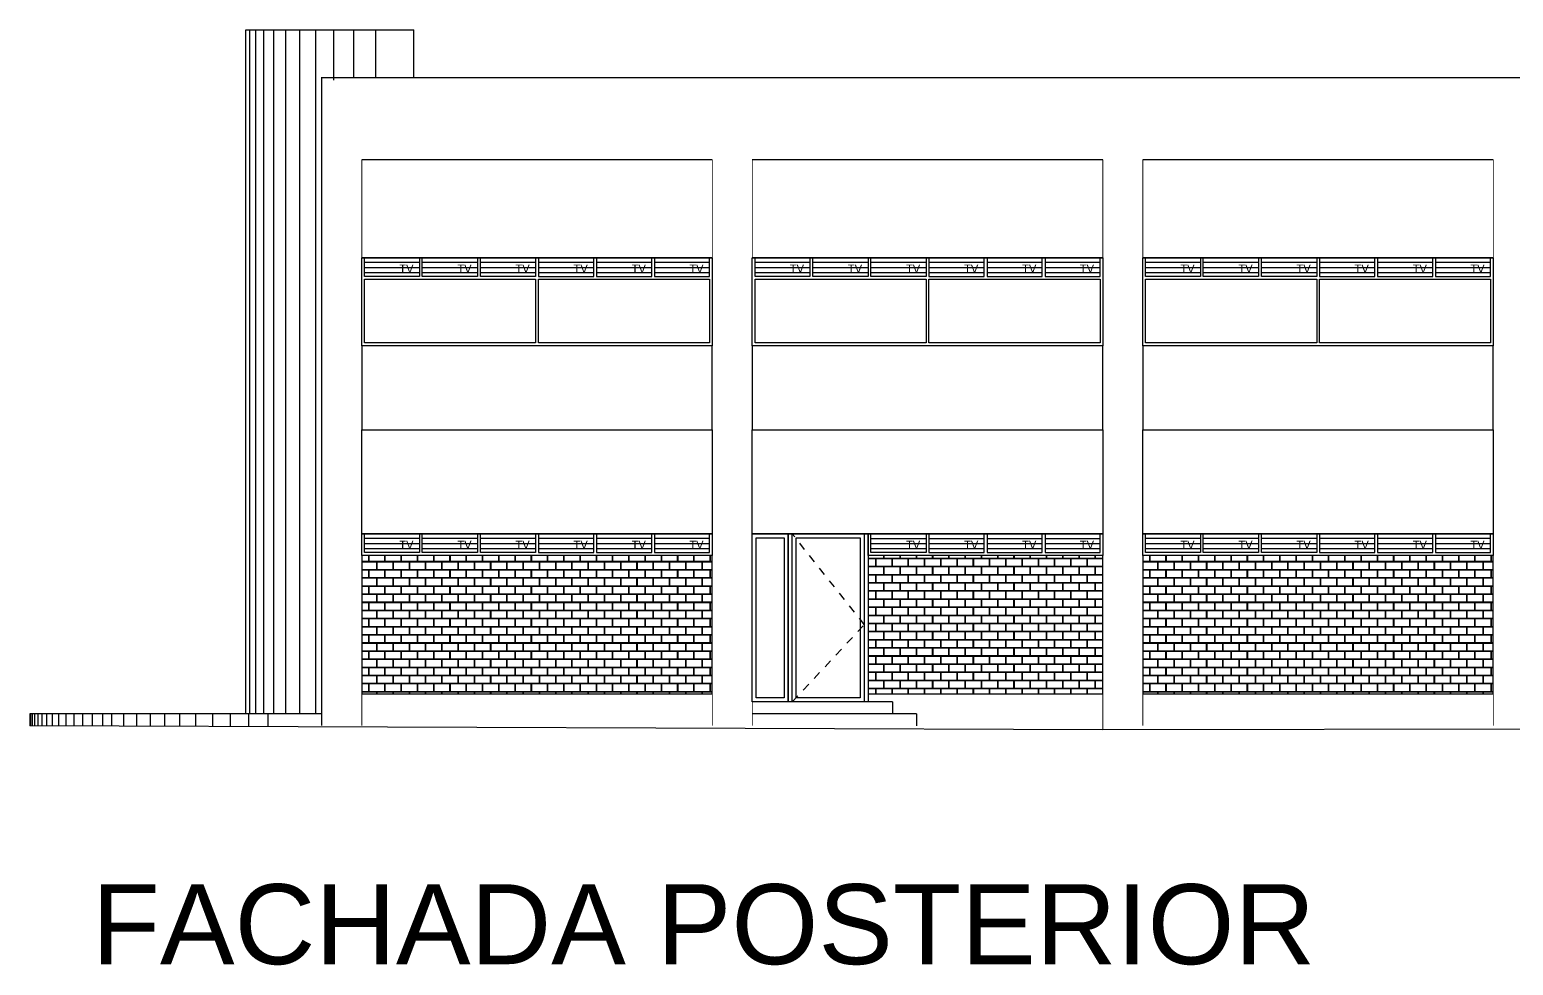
# Model space of a CAD drawing. Header units: millimetres. Extents: x 116 to 181, y 20 to 228.
# Drawn here: x 121.5 to 140.04, y 37.59 to 49.28 of the extents above; entities that cross this region are included whole.
import ezdxf

# ---------------------------------------------------------------- set-up
doc = ezdxf.new("R2010")
doc.units = ezdxf.units.MM
doc.header["$LTSCALE"] = 0.015
doc.header["$MEASUREMENT"] = 0
doc.linetypes.add('DASHED2', pattern=[9.525, 6.35, -3.175])
for name, color, linetype in [('CANCELERIA', 7, 'Continuous'), ('MURO_COMUN', 7, 'Continuous'), ('MURO_TABIQUE_EXT', 7, 'Continuous'), ('PISOS', 7, 'Continuous'), ('TEXTO', 7, 'Continuous')]:
    doc.layers.add(name, color=color, linetype=linetype)
doc.styles.get("Standard").update_dxf_attribs({"font": 'arial.ttf'})
doc.styles.add('style1', font='swiss.ttf')

msp = doc.modelspace()

# ---------------------------------------------------------------- hatches: boundary and pattern name
at = {"layer": 'CANCELERIA', "linetype": 'Continuous'}
h = msp.add_hatch(dxfattribs=at)
h.set_pattern_fill('ANSI31', color=5, scale=0.02, angle=135, style=0)
h.set_pattern_definition([(7e-15, (255.685336, -23.412654), (7e-18, -0.0635), [])])
h.paths.add_polyline_path([(129.9977, 46.1957), (129.9977, 46.4307), (129.3118, 46.4307), (129.3118, 46.1957)])
h.paths.add_polyline_path([(129.2768, 46.1957), (129.2768, 46.4307), (128.586, 46.4307), (128.586, 46.1957)])
h.paths.add_polyline_path([(128.551, 46.1957), (128.551, 46.4307), (127.8602, 46.4307), (127.8602, 46.1957)])
h.paths.add_polyline_path([(127.8252, 46.1957), (127.8252, 46.4307), (127.1343, 46.4307), (127.1343, 46.1957)])
h.paths.add_polyline_path([(127.0993, 46.1957), (127.0993, 46.4307), (126.4085, 46.4307), (126.4085, 46.1957)])
h.paths.add_polyline_path([(125.6877, 46.4307), (125.6877, 46.1957), (126.3735, 46.1957), (126.3735, 46.4307)])
h = msp.add_hatch(dxfattribs=at)
h.set_pattern_fill('ANSI31', color=5, scale=0.02, angle=135, style=0)
h.set_pattern_definition([(7e-15, (260.565336, -23.412654), (7e-18, -0.0635), [])])
h.paths.add_polyline_path([(134.8777, 46.1957), (134.8777, 46.4307), (134.1918, 46.4307), (134.1918, 46.1957)])
h.paths.add_polyline_path([(134.1568, 46.1957), (134.1568, 46.4307), (133.466, 46.4307), (133.466, 46.1957)])
h.paths.add_polyline_path([(133.431, 46.1957), (133.431, 46.4307), (132.7402, 46.4307), (132.7402, 46.1957)])
h.paths.add_polyline_path([(132.7052, 46.1957), (132.7052, 46.4307), (132.0143, 46.4307), (132.0143, 46.1957)])
h.paths.add_polyline_path([(131.9793, 46.1957), (131.9793, 46.4307), (131.2885, 46.4307), (131.2885, 46.1957)])
h.paths.add_polyline_path([(130.5677, 46.4307), (130.5677, 46.1957), (131.2535, 46.1957), (131.2535, 46.4307)])
h = msp.add_hatch(dxfattribs=at)
h.set_pattern_fill('ANSI31', color=5, scale=0.02, angle=135, style=0)
h.set_pattern_definition([(7e-15, (265.445336, -23.412654), (7e-18, -0.0635), [])])
h.paths.add_polyline_path([(139.7577, 46.1957), (139.7577, 46.4307), (139.0718, 46.4307), (139.0718, 46.1957)])
h.paths.add_polyline_path([(139.0368, 46.1957), (139.0368, 46.4307), (138.346, 46.4307), (138.346, 46.1957)])
h.paths.add_polyline_path([(138.311, 46.1957), (138.311, 46.4307), (137.6202, 46.4307), (137.6202, 46.1957)])
h.paths.add_polyline_path([(137.5852, 46.1957), (137.5852, 46.4307), (136.8943, 46.4307), (136.8943, 46.1957)])
h.paths.add_polyline_path([(136.8593, 46.1957), (136.8593, 46.4307), (136.1685, 46.4307), (136.1685, 46.1957)])
h.paths.add_polyline_path([(135.4477, 46.4307), (135.4477, 46.1957), (136.1335, 46.1957), (136.1335, 46.4307)])
h = msp.add_hatch(dxfattribs=at)
h.set_pattern_fill('ANSI31', color=5, scale=0.02, angle=135, style=0)
h.set_pattern_definition([(7e-15, (255.685336, -26.862654), (7e-18, -0.0635), [])])
h.paths.add_polyline_path([(129.9977, 42.7457), (129.9977, 42.9807), (129.3118, 42.9807), (129.3118, 42.7457)])
h.paths.add_polyline_path([(129.2768, 42.7457), (129.2768, 42.9807), (128.586, 42.9807), (128.586, 42.7457)])
h.paths.add_polyline_path([(128.551, 42.7457), (128.551, 42.9807), (127.8602, 42.9807), (127.8602, 42.7457)])
h.paths.add_polyline_path([(127.8252, 42.7457), (127.8252, 42.9807), (127.1343, 42.9807), (127.1343, 42.7457)])
h.paths.add_polyline_path([(127.0993, 42.7457), (127.0993, 42.9807), (126.4085, 42.9807), (126.4085, 42.7457)])
h.paths.add_polyline_path([(125.6877, 42.9807), (125.6877, 42.7457), (126.3735, 42.7457), (126.3735, 42.9807)])
h = msp.add_hatch(dxfattribs=at)
h.set_pattern_fill('ANSI31', color=5, scale=0.02, angle=135, style=0)
h.set_pattern_definition([(7e-15, (265.445336, -26.862654), (7e-18, -0.0635), [])])
h.paths.add_polyline_path([(139.7577, 42.7457), (139.7577, 42.9807), (139.0718, 42.9807), (139.0718, 42.7457)])
h.paths.add_polyline_path([(139.0368, 42.7457), (139.0368, 42.9807), (138.346, 42.9807), (138.346, 42.7457)])
h.paths.add_polyline_path([(138.311, 42.7457), (138.311, 42.9807), (137.6202, 42.9807), (137.6202, 42.7457)])
h.paths.add_polyline_path([(137.5852, 42.7457), (137.5852, 42.9807), (136.8943, 42.9807), (136.8943, 42.7457)])
h.paths.add_polyline_path([(136.8593, 42.7457), (136.8593, 42.9807), (136.1685, 42.9807), (136.1685, 42.7457)])
h.paths.add_polyline_path([(135.4477, 42.9807), (135.4477, 42.7457), (136.1335, 42.7457), (136.1335, 42.9807)])
at = {"layer": 'MURO_TABIQUE_EXT', "linetype": 'Continuous'}
h = msp.add_hatch(dxfattribs=at)
h.set_pattern_fill('AR-B816C', color=30, scale=0.0005, style=0)
h.set_pattern_definition([(180, (255.68534, -23.41265), (-0.1016, 0.1016), [0.1984375, -0.0047625]), (180, (255.78694, -23.40789), (-0.1016, 0.1016), [0.1984375, -0.0047625]), (90, (255.68534, -23.41265), (0.1016, 0.1016), [-0.1063625, 0.0968375]), (90, (255.6901, -23.41265), (0.1016, 0.1016), [-0.1063625, 0.0968375])])
h.paths.add_polyline_path([(130.0327, 40.9807), (130.0327, 42.7107), (125.6527, 42.7107), (125.6527, 40.9807)])
h = msp.add_hatch(dxfattribs=at)
h.set_pattern_fill('AR-B816C', color=30, scale=0.0005, style=0)
h.set_pattern_definition([(0, (0, 0), (0.1016, 0.1016), [0.1984375, -0.0047625]), (0, (-0.1016, 0.00476), (0.1016, 0.1016), [0.1984375, -0.0047625]), (90, (0, 0), (-0.1016, 0.1016), [-0.1063625, 0.0968375]), (90, (-0.00476, 0), (-0.1016, 0.1016), [-0.1063625, 0.0968375])])
h.paths.add_polyline_path([(131.9827, 42.7107), (131.9827, 40.9807), (134.9127, 40.9807), (134.9127, 42.7107)])
h = msp.add_hatch(dxfattribs=at)
h.set_pattern_fill('AR-B816C', color=30, scale=0.0005, style=0)
h.set_pattern_definition([(180, (265.44534, -23.41265), (-0.1016, 0.1016), [0.1984375, -0.0047625]), (180, (265.54694, -23.40789), (-0.1016, 0.1016), [0.1984375, -0.0047625]), (90, (265.44534, -23.41265), (0.1016, 0.1016), [-0.1063625, 0.0968375]), (90, (265.4501, -23.41265), (0.1016, 0.1016), [-0.1063625, 0.0968375])])
h.paths.add_polyline_path([(139.7927, 40.9807), (139.7927, 42.7107), (135.4127, 42.7107), (135.4127, 40.9807)])

# ---------------------------------------------------------------- linework, layer by layer
at = {"color": 1, "linetype": 'Continuous'}
for p, q in [((124.2027, 40.7307), (124.2027, 49.2807)), ((124.2027, 49.2807), (126.3027, 49.2807)), ((124.2527, 40.7307), (124.2527, 49.2807)), ((124.3277, 40.7307), (124.3277, 49.2807)), ((124.4277, 40.7307), (124.4277, 49.2807)), ((124.5527, 40.7307), (124.5527, 49.2807)), ((124.7027, 40.7307), (124.7027, 49.2807)), ((124.8777, 40.7307), (124.8777, 49.2807)), ((125.0777, 40.7307), (125.0777, 49.2807)), ((125.3027, 48.6507), (125.3027, 49.2807)), ((125.5527, 48.6807), (125.5527, 49.2807)), ((125.8277, 48.6807), (125.8277, 49.2807)), ((126.3027, 48.6807), (126.3027, 49.2807))]:
    msp.add_line(p, q, dxfattribs=at)
at = {"color": 0, "linetype": 'Continuous'}
for p, q in [((130.0327, 47.6557), (125.6527, 47.6557)), ((134.9127, 47.6557), (130.5327, 47.6557)), ((139.7927, 47.6557), (135.4127, 47.6557)), ((130.0327, 46.4307), (125.6527, 46.4307)), ((134.9127, 46.4307), (130.5327, 46.4307)), ((139.7927, 46.4307), (135.4127, 46.4307)), ((132.2827, 40.8807), (130.5327, 40.8807)), ((125.1527, 40.7307), (121.5027, 40.7307)), ((132.5827, 40.7307), (130.5327, 40.7307))]:
    msp.add_line(p, q, dxfattribs=at)
at = {"color": 3, "linetype": 'Continuous'}
for p, q in [((121.5027, 40.7307), (121.5027, 40.5807)), ((121.5127, 40.7307), (121.5127, 40.5807)), ((121.5327, 40.7307), (121.5327, 40.5807)), ((121.5627, 40.7307), (121.5627, 40.5807)), ((121.6027, 40.7307), (121.6027, 40.5807)), ((121.6527, 40.7307), (121.6527, 40.5807)), ((121.7127, 40.7307), (121.7127, 40.5807)), ((121.7827, 40.7307), (121.7827, 40.5807)), ((121.8627, 40.7307), (121.8627, 40.5807)), ((121.9527, 40.7307), (121.9527, 40.5807)), ((122.0527, 40.7307), (122.0527, 40.5807)), ((122.1627, 40.7307), (122.1627, 40.5807)), ((122.2827, 40.7307), (122.2827, 40.5807)), ((122.4127, 40.7307), (122.4127, 40.5807)), ((122.5267, 40.7307), (122.5267, 40.5807)), ((122.6767, 40.7307), (122.6767, 40.5807)), ((122.8367, 40.7307), (122.8367, 40.5807)), ((123.0067, 40.7307), (123.0067, 40.5807)), ((123.1867, 40.7307), (123.1867, 40.5807)), ((123.3767, 40.7307), (123.3767, 40.5807)), ((123.5767, 40.7307), (123.5767, 40.5807)), ((123.7867, 40.7307), (123.7867, 40.5807)), ((124.0067, 40.7307), (124.0067, 40.5807)), ((124.2367, 40.7307), (124.2367, 40.5807)), ((124.4767, 40.7307), (124.4767, 40.5807))]:
    msp.add_line(p, q, dxfattribs=at)
at = {"color": 0, "linetype": 'Continuous'}
for points, const_width in [([(175.6727, 40.5807), (175.6727, 48.6807), (125.1527, 48.6807), (125.1527, 40.5807)], 0.015), ([(130.0327, 46.4307), (125.6527, 46.4307)], 0.01), ([(134.9127, 46.4307), (130.5327, 46.4307)], 0.01), ([(139.7927, 46.4307), (135.4127, 46.4307)], 0.01), ([(130.0327, 42.9807), (125.6527, 42.9807)], 0.01), ([(134.9127, 42.9807), (130.5327, 42.9807)], 0.01), ([(139.7927, 42.9807), (135.4127, 42.9807)], 0.01)]:
    msp.add_lwpolyline(points, dxfattribs=dict(at, const_width=const_width))
for points in [[(130.0327, 45.3307), (125.6527, 45.3307), (125.6527, 44.2807), (130.0327, 44.2807)], [(134.9127, 45.3307), (130.5327, 45.3307), (130.5327, 44.2807), (134.9127, 44.2807)], [(139.7927, 45.3307), (135.4127, 45.3307), (135.4127, 44.2807), (139.7927, 44.2807)], [(130.0327, 42.9807), (125.6527, 42.9807), (125.6527, 44.2807), (130.0327, 44.2807)], [(134.9127, 42.9807), (130.5327, 42.9807), (130.5327, 44.2807), (134.9127, 44.2807)], [(139.7927, 42.9807), (135.4127, 42.9807), (135.4127, 44.2807), (139.7927, 44.2807)], [(130.0327, 42.7107), (125.6527, 42.7107), (125.6527, 40.9807), (130.0327, 40.9807)], [(139.7927, 42.7107), (135.4127, 42.7107), (135.4127, 40.9807), (139.7927, 40.9807)]]:
    msp.add_lwpolyline(points, close=True, dxfattribs=at)
at = {"layer": 'CANCELERIA', "color": 0, "linetype": 'Continuous'}
for p, q in [((130.0327, 46.4307), (125.6527, 46.4307)), ((134.9127, 46.4307), (130.5327, 46.4307)), ((139.7927, 46.4307), (135.4127, 46.4307)), ((130.0327, 42.9807), (125.6527, 42.9807)), ((134.9127, 42.9807), (130.5327, 42.9807)), ((139.7927, 42.9807), (135.4127, 42.9807))]:
    msp.add_line(p, q, dxfattribs=at)
at = {"layer": 'CANCELERIA', "linetype": 'DASHED2'}
for p, q in [((131.9327, 41.8457), (131.0327, 42.9807)), ((131.0327, 40.8807), (131.9327, 41.8457))]:
    msp.add_line(p, q, dxfattribs=at)
at = {"layer": 'CANCELERIA', "color": 5, "linetype": 'Continuous'}
for p, q in [((132.0143, 42.9238), (132.7052, 42.9238)), ((132.0143, 42.8603), (132.7052, 42.8603)), ((132.7402, 42.9238), (133.431, 42.9238)), ((132.7402, 42.8603), (133.431, 42.8603)), ((133.466, 42.9238), (134.1568, 42.9238)), ((133.466, 42.8603), (134.1568, 42.8603)), ((134.1918, 42.9238), (134.8777, 42.9238)), ((134.1918, 42.8603), (134.8777, 42.8603)), ((132.0143, 42.7968), (132.7052, 42.7968)), ((132.7402, 42.7968), (133.431, 42.7968)), ((133.466, 42.7968), (134.1568, 42.7968)), ((134.1918, 42.7968), (134.8777, 42.7968))]:
    msp.add_line(p, q, dxfattribs=at)
at = {"layer": 'CANCELERIA', "color": 6, "linetype": 'Continuous'}
for points in [[(125.6527, 46.4307), (130.0327, 46.4307), (130.0327, 45.3307), (125.6527, 45.3307)], [(126.3735, 46.1957), (125.6877, 46.1957), (125.6877, 46.4307), (126.3735, 46.4307)], [(127.0993, 46.1957), (126.4085, 46.1957), (126.4085, 46.4307), (127.0993, 46.4307)], [(127.8252, 46.1957), (127.1343, 46.1957), (127.1343, 46.4307), (127.8252, 46.4307)], [(127.8602, 46.1957), (128.551, 46.1957), (128.551, 46.4307), (127.8602, 46.4307)], [(128.586, 46.1957), (129.2768, 46.1957), (129.2768, 46.4307), (128.586, 46.4307)], [(129.3118, 46.1957), (129.9977, 46.1957), (129.9977, 46.4307), (129.3118, 46.4307)], [(130.5327, 46.4307), (134.9127, 46.4307), (134.9127, 45.3307), (130.5327, 45.3307)], [(131.2535, 46.1957), (130.5677, 46.1957), (130.5677, 46.4307), (131.2535, 46.4307)], [(131.9793, 46.1957), (131.2885, 46.1957), (131.2885, 46.4307), (131.9793, 46.4307)], [(132.7052, 46.1957), (132.0143, 46.1957), (132.0143, 46.4307), (132.7052, 46.4307)], [(132.7402, 46.1957), (133.431, 46.1957), (133.431, 46.4307), (132.7402, 46.4307)], [(133.466, 46.1957), (134.1568, 46.1957), (134.1568, 46.4307), (133.466, 46.4307)], [(134.1918, 46.1957), (134.8777, 46.1957), (134.8777, 46.4307), (134.1918, 46.4307)], [(135.4127, 46.4307), (139.7927, 46.4307), (139.7927, 45.3307), (135.4127, 45.3307)], [(136.1335, 46.1957), (135.4477, 46.1957), (135.4477, 46.4307), (136.1335, 46.4307)], [(136.8593, 46.1957), (136.1685, 46.1957), (136.1685, 46.4307), (136.8593, 46.4307)], [(137.5852, 46.1957), (136.8943, 46.1957), (136.8943, 46.4307), (137.5852, 46.4307)], [(137.6202, 46.1957), (138.311, 46.1957), (138.311, 46.4307), (137.6202, 46.4307)], [(138.346, 46.1957), (139.0368, 46.1957), (139.0368, 46.4307), (138.346, 46.4307)], [(139.0718, 46.1957), (139.7577, 46.1957), (139.7577, 46.4307), (139.0718, 46.4307)], [(127.8252, 45.3657), (125.6877, 45.3657), (125.6877, 46.1607), (127.8252, 46.1607)], [(127.8602, 46.1607), (129.9977, 46.1607), (129.9977, 45.3657), (127.8602, 45.3657)], [(132.7052, 45.3657), (130.5677, 45.3657), (130.5677, 46.1607), (132.7052, 46.1607)], [(132.7402, 46.1607), (134.8777, 46.1607), (134.8777, 45.3657), (132.7402, 45.3657)], [(137.5852, 45.3657), (135.4477, 45.3657), (135.4477, 46.1607), (137.5852, 46.1607)], [(137.6202, 46.1607), (139.7577, 46.1607), (139.7577, 45.3657), (137.6202, 45.3657)], [(125.6527, 42.9807), (130.0327, 42.9807), (130.0327, 42.7107), (125.6527, 42.7107)], [(126.3735, 42.7457), (125.6877, 42.7457), (125.6877, 42.9807), (126.3735, 42.9807)], [(127.0993, 42.7457), (126.4085, 42.7457), (126.4085, 42.9807), (127.0993, 42.9807)], [(127.8252, 42.7457), (127.1343, 42.7457), (127.1343, 42.9807), (127.8252, 42.9807)], [(127.8602, 42.7457), (128.551, 42.7457), (128.551, 42.9807), (127.8602, 42.9807)], [(128.586, 42.7457), (129.2768, 42.7457), (129.2768, 42.9807), (128.586, 42.9807)], [(129.3118, 42.7457), (129.9977, 42.7457), (129.9977, 42.9807), (129.3118, 42.9807)], [(130.9827, 40.8807), (130.5327, 40.8807), (130.5327, 42.9807), (130.9827, 42.9807)], [(130.9327, 40.9307), (130.5827, 40.9307), (130.5827, 42.9307), (130.9327, 42.9307)], [(131.9827, 40.8807), (130.9827, 40.8807), (130.9827, 42.9807), (131.9827, 42.9807)], [(131.9327, 40.8807), (131.0327, 40.8807), (131.0327, 42.9807), (131.9327, 42.9807)], [(131.8827, 40.9307), (131.0827, 40.9307), (131.0827, 42.9307), (131.8827, 42.9307)], [(131.9827, 42.9807), (134.9127, 42.9807), (134.9127, 42.7107), (131.9827, 42.7107)], [(132.7052, 42.7457), (132.0143, 42.7457), (132.0143, 42.9807), (132.7052, 42.9807)], [(132.7402, 42.7457), (133.431, 42.7457), (133.431, 42.9807), (132.7402, 42.9807)], [(133.466, 42.7457), (134.1568, 42.7457), (134.1568, 42.9807), (133.466, 42.9807)], [(134.1918, 42.7457), (134.8777, 42.7457), (134.8777, 42.9807), (134.1918, 42.9807)], [(135.4127, 42.9807), (139.7927, 42.9807), (139.7927, 42.7107), (135.4127, 42.7107)], [(136.1335, 42.7457), (135.4477, 42.7457), (135.4477, 42.9807), (136.1335, 42.9807)], [(136.8593, 42.7457), (136.1685, 42.7457), (136.1685, 42.9807), (136.8593, 42.9807)], [(137.5852, 42.7457), (136.8943, 42.7457), (136.8943, 42.9807), (137.5852, 42.9807)], [(137.6202, 42.7457), (138.311, 42.7457), (138.311, 42.9807), (137.6202, 42.9807)], [(138.346, 42.7457), (139.0368, 42.7457), (139.0368, 42.9807), (138.346, 42.9807)], [(139.0718, 42.7457), (139.7577, 42.7457), (139.7577, 42.9807), (139.0718, 42.9807)]]:
    msp.add_lwpolyline(points, close=True, dxfattribs=at)
at = {"layer": 'MURO_COMUN', "color": 1, "const_width": 0.01}
for points in [[(125.6527, 40.5807), (125.6527, 47.6557)], [(130.0327, 47.6557), (130.0327, 40.5807)], [(130.5327, 40.5807), (130.5327, 47.6557)], [(134.9127, 47.6557), (134.9127, 40.5307)], [(135.4127, 40.5807), (135.4127, 47.6557)], [(139.7927, 47.6557), (139.7927, 40.5807)]]:
    msp.add_lwpolyline(points, dxfattribs=at)
at = {"layer": 'MURO_TABIQUE_EXT', "color": 30, "linetype": 'Continuous'}
msp.add_lwpolyline([(134.9127, 42.7107), (131.9827, 42.7107), (131.9827, 40.9807), (134.9127, 40.9807)], close=True, dxfattribs=at)
at = {"layer": 'PISOS'}
for p, q in [((132.2827, 40.8807), (132.2827, 40.7307)), ((132.5827, 40.7307), (132.5827, 40.5807))]:
    msp.add_line(p, q, dxfattribs=at)
at = {"layer": 'TEXTO', "color": 2, "linetype": 'Continuous'}
for p, q in [((134.9127, 40.5307), (121.5027, 40.5807)), ((170.7927, 40.5807), (134.9127, 40.5307))]:
    msp.add_line(p, q, dxfattribs=at)

# ---------------------------------------------------------------- texts
at = {"color": 2, "linetype": 'Continuous'}
msp.add_text('FACHADA POSTERIOR', height=1, dxfattribs=at).set_placement((122.2776, 37.6017))
at = {"layer": 'CANCELERIA', "linetype": 'Continuous', "style": 'style1'}
for p in [(126.1211, 46.2449), (126.8469, 46.2449), (127.5727, 46.2449), (128.2986, 46.2449), (129.0244, 46.2449), (129.7452, 46.2449), (131.0011, 46.2449), (131.7269, 46.2449), (132.4527, 46.2449), (133.1786, 46.2449), (133.9044, 46.2449), (134.6252, 46.2449), (135.8811, 46.2449), (136.6069, 46.2449), (137.3327, 46.2449), (138.0586, 46.2449), (138.7844, 46.2449), (139.5052, 46.2449), (126.1211, 42.7949), (126.8469, 42.7949), (127.5727, 42.7949), (128.2986, 42.7949), (129.0244, 42.7949), (129.7452, 42.7949), (132.4527, 42.7949), (133.1786, 42.7949), (133.9044, 42.7949), (134.6252, 42.7949), (135.8811, 42.7949), (136.6069, 42.7949), (137.3327, 42.7949), (138.0586, 42.7949), (138.7844, 42.7949), (139.5052, 42.7949)]:
    msp.add_text('TV', height=0.1, dxfattribs=at).set_placement(p)

doc.saveas('drawing.dxf')
